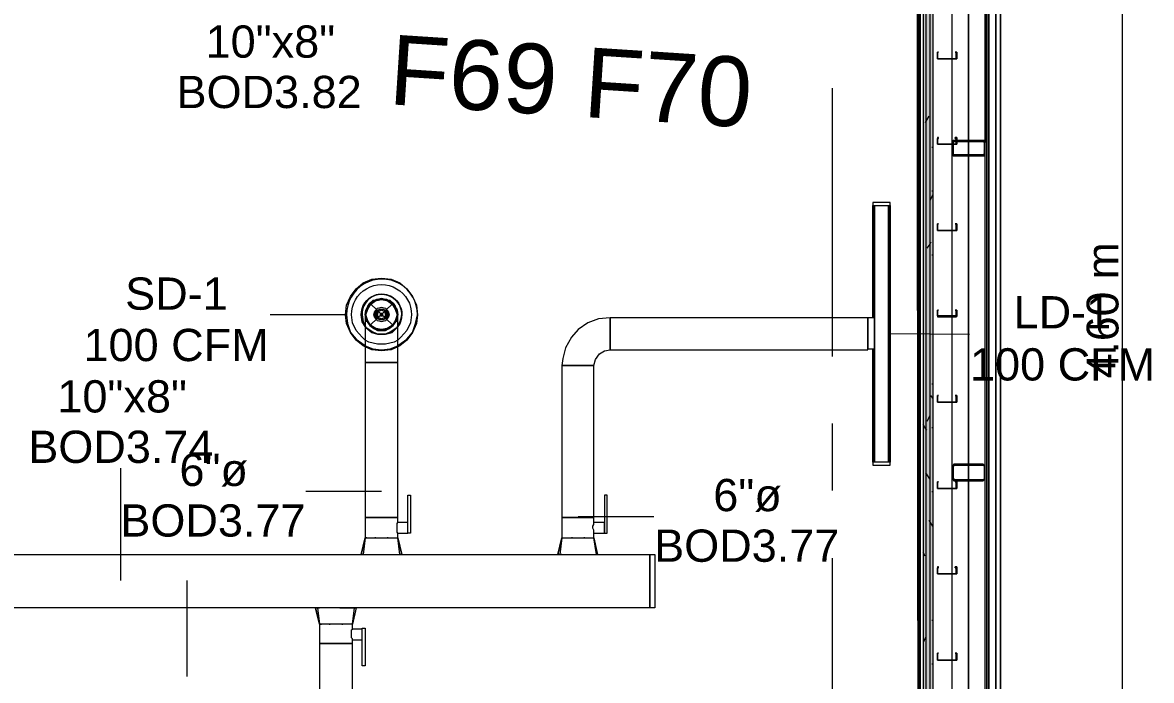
# Model space of a CAD drawing. Header units: metres. Extents: x 98 to 337, y -7 to 53.
# Drawn here: x 154.69 to 160.03, y 12.6 to 15.71 of the extents above; entities that cross this region are included whole.
import ezdxf

# ---------------------------------------------------------------- set-up
doc = ezdxf.new("R2010")
doc.units = ezdxf.units.M
doc.layers.add('HVAC - Ductos', color=5, linetype='Continuous', lineweight=0)
doc.layers.add('PDF_Text', color=7, linetype='Continuous', lineweight=0)
doc.layers.add('PDF_Geometry', color=7, linetype='Continuous', lineweight=0, true_color=0xaaaaaa)
doc.layers.add('PDF_Solid Fills', color=7, linetype='Continuous', lineweight=0, true_color=0xffffff)
doc.styles.add('PDF ArialUnicodeMS-Bold-Identity-H', font='arial.ttf')
doc.styles.add('PDF Helvetica', font='')
doc.styles.get('PDF Helvetica').set_extended_font_data('Helvetica')

msp = doc.modelspace()

# ---------------------------------------------------------------- hatches: boundary and pattern name
at = {"layer": 'PDF_Solid Fills', "lineweight": 0, "transparency": 33554559}
h = msp.add_hatch(color=256, dxfattribs=at)
h.paths.add_polyline_path([(158.9618, 37.1027), (158.9618, 49.2808), (158.9481, 49.2808), (158.9481, 37.1027)])
h.paths.add_polyline_path([(158.9618, 23.8937), (158.9481, 23.8937), (158.9481, 11.601), (158.9618, 11.601)])
h.paths.add_polyline_path([(158.9618, 25.401), (158.9481, 25.401), (158.9481, 23.912), (158.9618, 23.912)])
h.paths.add_polyline_path([(158.9618, 35.5724), (158.9481, 35.5724), (158.9481, 25.4148), (158.9618, 25.4148)])
h.paths.add_polyline_path([(158.9618, 37.089), (158.9481, 37.089), (158.9481, 35.5861), (158.9618, 35.5861)])
h = msp.add_hatch(color=256, dxfattribs=at)
h.paths.add_polyline_path([(158.9618, 37.1027), (158.9801, 37.1027), (158.9801, 49.2946), (158.9618, 49.2946)])
h.paths.add_polyline_path([(158.9618, 25.4148), (158.9801, 25.4148), (158.9801, 35.5724), (158.9618, 35.5724)])
h.paths.add_polyline_path([(158.9618, 23.912), (158.9801, 23.912), (158.9801, 25.401), (158.9618, 25.401)])
h.paths.add_polyline_path([(158.9801, 23.8937), (158.9618, 23.8937), (158.9618, 11.5827), (158.9801, 11.5827)])
h.paths.add_polyline_path([(158.9618, 35.5861), (158.9801, 35.5861), (158.9801, 37.089), (158.9618, 37.089)])
h = msp.add_hatch(color=256, dxfattribs=at)
h.paths.add_polyline_path([(158.9801, 37.1027), (158.9939, 37.1027), (158.9939, 49.3129), (158.9801, 49.3129)])
h.paths.add_polyline_path([(158.9801, 25.4148), (158.9939, 25.4148), (158.9939, 35.5724), (158.9801, 35.5724)])
h.paths.add_polyline_path([(158.9801, 23.912), (158.9939, 23.912), (158.9939, 25.401), (158.9801, 25.401)])
h.paths.add_polyline_path([(158.9939, 23.8937), (158.9801, 23.8937), (158.9801, 11.5689), (158.9939, 11.5689)])
h.paths.add_polyline_path([(158.9801, 35.5861), (158.9939, 35.5861), (158.9939, 37.089), (158.9801, 37.089)])
h = msp.add_hatch(color=256, dxfattribs=at)
h.paths.add_polyline_path([(159.1084, 15.1563), (159.2413, 15.1518), (159.2413, 15.1563)])
h.paths.add_polyline_path([(159.0901, 15.1472), (159.0855, 15.1472), (159.0855, 15.0922)])
h.paths.add_polyline_path([(159.1039, 15.1518), (159.1039, 15.1563), (159.0901, 15.1563)])
h.paths.add_polyline_path([(159.2413, 15.1472), (159.2367, 15.1472), (159.2322, 15.0922), (159.0947, 15.0876), (159.0947, 15.0922), (159.0901, 15.0922), (159.0901, 15.0831), (159.2367, 15.0876)])
h = msp.add_hatch(color=256, dxfattribs=at)
h.paths.add_polyline_path([(159.0947, 13.5528), (159.2322, 13.5482), (159.2322, 13.5528)])
h.paths.add_polyline_path([(159.0901, 13.5574), (159.0947, 13.5528), (159.0947, 13.5574)])
h.paths.add_polyline_path([(159.0901, 13.6169), (159.0855, 13.6169), (159.0855, 13.5574)])
h.paths.add_polyline_path([(159.2367, 13.6215), (159.2367, 13.626), (159.0901, 13.626)])
h.paths.add_polyline_path([(159.2413, 13.6169), (159.2367, 13.6169), (159.2367, 13.5574)])
h.paths.add_polyline_path([(159.2367, 13.5574), (159.2322, 13.5574), (159.2367, 13.5528)])

# ---------------------------------------------------------------- linework, layer by layer
at = {"layer": 'HVAC - Ductos', "lineweight": 0}
for points in [[(158.7923, 14.8631), (158.7098, 14.8631), (158.7098, 14.8494), (158.7923, 14.8494)], [(158.719, 13.6352), (158.719, 14.8494), (158.719, 13.6352), (158.719, 14.8494), (158.7831, 14.8494), (158.7831, 13.6352)], [(156.4464, 14.3775), (156.4098, 14.4049), (156.364, 14.4049), (156.3273, 14.3775), (156.309, 14.3316), (156.3273, 14.2905), (156.364, 14.2629), (156.4098, 14.2629), (156.4464, 14.2905), (156.4648, 14.3316)], [(156.3457, 14.4004), (156.3319, 14.3867), (156.3227, 14.3729), (156.3135, 14.3546), (156.309, 14.3316), (156.3135, 14.3271), (156.309, 14.3316), (156.3135, 14.3546), (156.3227, 14.3729), (156.3319, 14.3867)], [(156.451, 14.3042), (156.4373, 14.2813), (156.4144, 14.2675), (156.3869, 14.2629), (156.3594, 14.2675), (156.3365, 14.2813), (156.3227, 14.3042), (156.3135, 14.3316), (156.3227, 14.3591), (156.3365, 14.3821), (156.3594, 14.4004), (156.3869, 14.4049), (156.4144, 14.4004), (156.4373, 14.3821), (156.451, 14.3591), (156.4602, 14.3316)], [(156.3181, 14.3546), (156.3227, 14.3683), (156.3365, 14.3867), (156.3502, 14.3958), (156.3686, 14.4049), (156.3869, 14.4049), (156.4052, 14.4049), (156.4236, 14.3958), (156.4373, 14.3867), (156.451, 14.3683), (156.4602, 14.3546), (156.4602, 14.3316), (156.4602, 14.3133), (156.451, 14.295), (156.4373, 14.2813), (156.4236, 14.2721), (156.4052, 14.2629), (156.3869, 14.2584), (156.3686, 14.2629), (156.3502, 14.2721), (156.3365, 14.2813), (156.3227, 14.295), (156.3181, 14.3133), (156.3135, 14.3316)], [(156.4236, 14.4004), (156.4052, 14.4049), (156.3869, 14.4095), (156.3686, 14.4049), (156.3502, 14.4004), (156.3686, 14.4049), (156.3869, 14.4095), (156.4052, 14.4049)], [(156.419, 14.3179), (156.4052, 14.3042), (156.3869, 14.2996), (156.3686, 14.3042), (156.3548, 14.3179), (156.3502, 14.3316), (156.3548, 14.35), (156.3686, 14.3637), (156.3869, 14.3683), (156.4052, 14.3637), (156.419, 14.35), (156.4236, 14.3316)], [(156.4144, 14.3179), (156.4052, 14.3042), (156.3869, 14.2996), (156.3686, 14.3042), (156.3594, 14.3179), (156.3548, 14.3316), (156.3594, 14.35), (156.3686, 14.3637), (156.3869, 14.3683), (156.4052, 14.3637), (156.4144, 14.35), (156.419, 14.3316)], [(156.2907, 14.3316), (156.2953, 14.2996), (156.309, 14.2767), (156.2953, 14.2996)], [(156.4098, 14.3179), (156.3961, 14.3087), (156.3778, 14.3087), (156.364, 14.3179), (156.3594, 14.3316), (156.364, 14.35), (156.3778, 14.3591), (156.3961, 14.3591), (156.4098, 14.35), (156.4144, 14.3316)], [(156.4052, 14.3179), (156.3961, 14.3087), (156.3778, 14.3087), (156.3686, 14.3179), (156.364, 14.3316), (156.3686, 14.35), (156.3778, 14.3591), (156.3961, 14.3591), (156.4052, 14.35), (156.4098, 14.3316)], [(156.4006, 14.3179), (156.3869, 14.3133), (156.3732, 14.3179), (156.3686, 14.3316), (156.3732, 14.35), (156.3869, 14.3546), (156.4006, 14.35), (156.4052, 14.3316)], [(156.3823, 14.3362), (156.3823, 14.3316), (156.3823, 14.3408), (156.3915, 14.3408), (156.3915, 14.3316), (156.3915, 14.3362)], [(156.3915, 14.3271), (156.3915, 14.3316), (156.3915, 14.3271), (156.3823, 14.3271), (156.3823, 14.3316), (156.3823, 14.3271)], [(157.2391, 14.0934), (157.2437, 14.0934), (157.2483, 14.0934), (157.262, 14.0934), (157.2757, 14.0934), (157.2941, 14.0934), (157.317, 14.0934), (157.3353, 14.0934), (157.3537, 14.0934), (157.3674, 14.0934), (157.3811, 14.0934), (157.3903, 14.0934), (157.3995, 14.1209), (157.4177, 14.1484), (157.4407, 14.1622), (157.4682, 14.1667), (157.4682, 14.1713), (157.4682, 14.1758), (157.4682, 14.1896), (157.4682, 14.2034), (157.4682, 14.2217), (157.4682, 14.2446), (157.4682, 14.2629), (157.4682, 14.2813), (157.4682, 14.2996), (157.4682, 14.3087), (157.4682, 14.3179), (157.4132, 14.3133), (157.3628, 14.295), (157.317, 14.2629), (157.2849, 14.2262), (157.2574, 14.1758), (157.2437, 14.1255)], [(158.6869, 14.1667), (158.6869, 14.1713), (158.6869, 14.1758), (158.6869, 14.1896), (158.6869, 14.2034), (158.6869, 14.2217), (158.6869, 14.2446), (158.6869, 14.2629), (158.6869, 14.2813), (158.6869, 14.2996), (158.6869, 14.3087), (158.6869, 14.3179), (157.4682, 14.3179), (157.4682, 14.3087), (157.4682, 14.2996), (157.4682, 14.2813), (157.4682, 14.2629), (157.4682, 14.2446), (157.4682, 14.2217), (157.4682, 14.2034), (157.4682, 14.1896), (157.4682, 14.1758), (157.4682, 14.1713), (157.4682, 14.1667)], [(158.719, 14.1713), (158.719, 14.1804), (158.719, 14.1896), (158.719, 14.208), (158.719, 14.2262), (158.719, 14.2446), (158.719, 14.2629), (158.719, 14.2813), (158.719, 14.295), (158.719, 14.3087), (158.719, 14.3179), (158.6869, 14.3179), (158.6869, 14.3087), (158.6869, 14.295), (158.6869, 14.2813), (158.6869, 14.2629), (158.6869, 14.2446), (158.6869, 14.2262), (158.6869, 14.208), (158.6869, 14.1896), (158.6869, 14.1804), (158.6869, 14.1713)], [(156.3135, 14.2721), (156.3411, 14.2538), (156.3686, 14.24), (156.4052, 14.24), (156.4327, 14.2538), (156.4602, 14.2721), (156.4373, 14.2492), (156.4052, 14.24), (156.3686, 14.24), (156.3411, 14.2492), (156.3135, 14.2721), (156.309, 14.2767), (156.3135, 14.2721), (156.309, 14.2813)], [(156.4648, 14.2813), (156.4602, 14.2721), (156.4327, 14.2538), (156.4052, 14.24), (156.3686, 14.24), (156.3411, 14.2538), (156.3135, 14.2721), (156.3411, 14.2492), (156.3686, 14.24), (156.4052, 14.24), (156.4373, 14.2492), (156.4602, 14.2721), (156.4648, 14.2767), (156.4602, 14.2721)], [(156.309, 13.3741), (156.3135, 13.3741), (156.3227, 13.3741), (156.3319, 13.3741), (156.3502, 13.3741), (156.3686, 13.3741), (156.3869, 13.3741), (156.4052, 13.3741), (156.4236, 13.3741), (156.4419, 13.3741), (156.451, 13.3741), (156.4602, 13.3741), (156.4648, 13.3741), (156.4648, 14.1072), (156.4602, 14.1072), (156.451, 14.1072), (156.4419, 14.1072), (156.4236, 14.1072), (156.4052, 14.1072), (156.3869, 14.1072), (156.3686, 14.1072), (156.3502, 14.1072), (156.3319, 14.1072), (156.3227, 14.1072), (156.3135, 14.1072), (156.309, 14.1072)], [(157.2391, 13.3741), (157.2437, 13.3741), (157.2483, 13.3741), (157.262, 13.3741), (157.2757, 13.3741), (157.2941, 13.3741), (157.317, 13.3741), (157.3353, 13.3741), (157.3537, 13.3741), (157.3674, 13.3741), (157.3811, 13.3741), (157.3903, 13.3741), (157.3903, 14.0934), (157.3811, 14.0934), (157.3674, 14.0934), (157.3537, 14.0934), (157.3353, 14.0934), (157.317, 14.0934), (157.2941, 14.0934), (157.2757, 14.0934), (157.262, 14.0934), (157.2483, 14.0934), (157.2437, 14.0934), (157.2391, 14.0934)], [(158.7923, 13.6215), (158.7923, 13.6352), (158.7098, 13.6352), (158.7098, 13.6215)], [(156.4648, 13.3741), (156.4602, 13.3741), (156.451, 13.3741), (156.4419, 13.3741), (156.4236, 13.3741), (156.4052, 13.3741), (156.3869, 13.3741), (156.3686, 13.3741), (156.3502, 13.3741), (156.3319, 13.3741), (156.3227, 13.3741), (156.3135, 13.3741), (156.309, 13.3741), (156.309, 13.2779), (156.3135, 13.2779), (156.3181, 13.2779), (156.3227, 13.2779), (156.3319, 13.2779), (156.3502, 13.2779), (156.3686, 13.2779), (156.3869, 13.2779), (156.4052, 13.2779), (156.4236, 13.2779), (156.4419, 13.2779), (156.451, 13.2779), (156.4556, 13.2779), (156.4602, 13.2779), (156.4648, 13.2779), (156.4648, 13.3007), (156.5106, 13.3007), (156.5106, 13.4795), (156.5244, 13.4795), (156.5244, 13.3007), (156.5106, 13.3007), (156.5106, 13.3053), (156.5106, 13.3099), (156.5106, 13.3145), (156.5106, 13.3191), (156.5106, 13.3283), (156.5106, 13.3329), (156.5106, 13.3374), (156.5106, 13.3466), (156.5106, 13.3511), (156.4648, 13.3511)], [(156.3181, 13.2779), (156.3135, 13.2779)], [(156.3594, 13.2779), (156.3548, 13.2779)], [(156.419, 13.2779), (156.4144, 13.2779)], [(156.4786, 13.2), (156.4831, 13.2), (156.4648, 13.2779), (156.4831, 13.2)], [(157.2208, 13.2), (157.2391, 13.2779), (157.2208, 13.2), (157.2253, 13.2)], [(157.2895, 13.2779), (157.2849, 13.2779)], [(157.3491, 13.2779), (157.3445, 13.2779)], [(153.5645, 13.2), (157.656, 13.2), (157.656, 12.948), (153.5645, 12.948)], [(156.2907, 13.2), (156.2953, 13.2)], [(157.656, 12.948), (157.656, 13.2), (157.679, 13.2), (157.679, 12.948)], [(156.0799, 12.948), (156.0753, 12.948)], [(156.0983, 12.8701), (156.1029, 12.8701)], [(156.1395, 12.8701), (156.1441, 12.8701)], [(156.1991, 12.8701), (156.2037, 12.8701)], [(156.309, 12.6731), (156.2953, 12.6731), (156.2953, 12.8517), (156.309, 12.8517)]]:
    msp.add_lwpolyline(points, close=True, dxfattribs=at)
for points in [[(158.7098, 14.8494), (158.7098, 14.3179), (158.7098, 14.8494), (158.7282, 14.8494), (158.7328, 14.8494), (158.7373, 14.8494)], [(158.7236, 14.8494), (158.7282, 14.8494), (158.7328, 14.8494)], [(158.7602, 14.8494), (158.7694, 14.8494), (158.7877, 14.8494), (158.7923, 14.8494), (158.7923, 13.6352), (158.7877, 13.6352), (158.7694, 13.6352), (158.7602, 13.6352)], [(158.7648, 14.8494), (158.7694, 14.8494), (158.774, 14.8494)], [(158.7877, 13.6352), (158.7877, 14.8494)], [(156.309, 14.3316), (156.309, 14.3271), (156.309, 14.3087), (156.309, 14.2767), (156.309, 14.24), (156.309, 14.1896), (156.309, 14.1392), (156.309, 14.1072), (156.3135, 14.1072), (156.3227, 14.1072), (156.3319, 14.1072), (156.3502, 14.1072), (156.3686, 14.1072), (156.3869, 14.1072), (156.4052, 14.1072), (156.4236, 14.1072), (156.4419, 14.1072), (156.451, 14.1072), (156.4602, 14.1072), (156.4648, 14.1072), (156.4648, 14.1576), (156.4648, 14.208), (156.4648, 14.2538), (156.4648, 14.2905), (156.4648, 14.3179), (156.4648, 14.3316), (156.4602, 14.3271), (156.4648, 14.3316), (156.4602, 14.3546), (156.451, 14.3729), (156.4419, 14.3867), (156.4282, 14.4004), (156.4419, 14.3867), (156.451, 14.3729), (156.4602, 14.3546), (156.4648, 14.3316)], [(156.3181, 14.3591), (156.3181, 14.3637)], [(156.3227, 14.3637), (156.3365, 14.3867), (156.3548, 14.4004)], [(156.3319, 14.3867), (156.4419, 14.2813)], [(156.4419, 14.3867), (156.3319, 14.2813)], [(156.3502, 14.4004), (156.3457, 14.4004)], [(156.3548, 14.4004), (156.3594, 14.4049)], [(156.364, 14.4004), (156.3869, 14.4049), (156.4098, 14.4004)], [(156.4144, 14.4049), (156.419, 14.4004)], [(156.419, 14.4004), (156.4373, 14.3867), (156.451, 14.3637)], [(156.4282, 14.4004), (156.4236, 14.4004)], [(156.4556, 14.3637), (156.4602, 14.3591)], [(156.3181, 14.2996), (156.3181, 14.3042), (156.3181, 14.3087), (156.3135, 14.3316), (156.3181, 14.3591)], [(156.3135, 14.3271), (156.3135, 14.3133), (156.3227, 14.295), (156.3319, 14.2813), (156.3502, 14.2675), (156.3686, 14.2584), (156.3869, 14.2584), (156.4052, 14.2584), (156.4236, 14.2675), (156.4419, 14.2813), (156.451, 14.295), (156.4602, 14.3133), (156.4602, 14.3271)], [(156.4556, 14.3591), (156.4602, 14.3316), (156.4556, 14.3087)], [(156.4602, 14.3087), (156.4556, 14.3042), (156.4556, 14.2996)], [(156.4648, 14.185), (156.4694, 14.1896), (156.506, 14.2171), (156.5335, 14.2492), (156.5473, 14.2905), (156.5564, 14.3316), (156.5518, 14.2905), (156.5335, 14.2492), (156.506, 14.2125), (156.474, 14.185), (156.4648, 14.1804)], [(156.3548, 14.2675), (156.3365, 14.2813), (156.3227, 14.2996)], [(156.3594, 14.2629), (156.3548, 14.2629)], [(156.4098, 14.2629), (156.3869, 14.2584), (156.364, 14.2629)], [(156.419, 14.2629), (156.4144, 14.2629)], [(156.451, 14.3042), (156.4373, 14.2813), (156.419, 14.2675)], [(156.4648, 14.2125), (156.4464, 14.2034), (156.4052, 14.1942), (156.3686, 14.1942), (156.3273, 14.2034), (156.309, 14.2125)], [(156.309, 14.185), (156.3457, 14.1713), (156.3869, 14.1667), (156.4282, 14.1713), (156.4648, 14.185)], [(156.4648, 14.1804), (156.4327, 14.1667), (156.3869, 14.1622), (156.3411, 14.1667), (156.309, 14.1804)], [(158.7373, 13.6352), (158.7328, 13.6352), (158.7282, 13.6352), (158.7098, 13.6352), (158.7098, 14.1713), (158.7098, 13.6352)], [(158.7328, 13.6352), (158.7282, 13.6352), (158.7236, 13.6352)], [(158.774, 13.6352), (158.7694, 13.6352), (158.7648, 13.6352)], [(157.2391, 13.2779), (157.2437, 13.2779), (157.2483, 13.2779), (157.262, 13.2779), (157.2757, 13.2779), (157.2941, 13.2779), (157.317, 13.2779), (157.3353, 13.2779), (157.3537, 13.2779), (157.3674, 13.2779), (157.3811, 13.2779), (157.3857, 13.2779), (157.3903, 13.2779), (157.3903, 13.3007), (157.4407, 13.3007), (157.4544, 13.3007), (157.4544, 13.4795), (157.4407, 13.4795), (157.4407, 13.3007), (157.4407, 13.3053), (157.4407, 13.3099), (157.4407, 13.3145), (157.4407, 13.3191), (157.4407, 13.3283), (157.4407, 13.3329), (157.4407, 13.342), (157.4407, 13.3466), (157.4407, 13.3511), (157.3903, 13.3511), (157.3903, 13.3741), (157.3811, 13.3741), (157.3674, 13.3741), (157.3537, 13.3741), (157.3353, 13.3741), (157.317, 13.3741), (157.2941, 13.3741), (157.2757, 13.3741), (157.262, 13.3741), (157.2483, 13.3741), (157.2437, 13.3741), (157.2391, 13.3741), (157.2391, 13.2779), (157.2299, 13.2), (157.2391, 13.2), (157.2345, 13.2)], [(156.4648, 13.3007), (156.4602, 13.3053), (156.4602, 13.3145), (156.4602, 13.3237), (156.4602, 13.3329), (156.4602, 13.3374), (156.4602, 13.3466), (156.4648, 13.3511)], [(157.3903, 13.3007), (157.3903, 13.3053), (157.3903, 13.3145), (157.3857, 13.3237), (157.3857, 13.3329), (157.3903, 13.342), (157.3903, 13.3466), (157.3903, 13.3511)], [(156.2907, 13.2), (156.309, 13.2779), (156.2907, 13.2)], [(156.309, 13.2779), (156.2999, 13.2), (156.3044, 13.2), (156.3135, 13.2), (156.3319, 13.2), (156.3365, 13.2)], [(156.4052, 13.2), (156.4098, 13.2), (156.419, 13.2), (156.4282, 13.2), (156.4327, 13.2), (156.4419, 13.2), (156.4602, 13.2), (156.4694, 13.2), (156.474, 13.2), (156.4648, 13.2779)], [(157.4086, 13.2), (157.3903, 13.2779), (157.4086, 13.2)], [(157.404, 13.2), (157.3903, 13.2779)], [(156.3411, 13.2), (156.3457, 13.2), (156.3548, 13.2), (156.3686, 13.2)], [(156.3732, 13.2), (156.3778, 13.2), (156.4006, 13.2)], [(157.2437, 13.2), (157.262, 13.2), (157.2666, 13.2), (157.2712, 13.2), (157.2803, 13.2), (157.2941, 13.2), (157.2987, 13.2)], [(157.3033, 13.2), (157.3261, 13.2), (157.3307, 13.2), (157.3353, 13.2), (157.3491, 13.2), (157.3582, 13.2)], [(157.3445, 13.2), (157.3582, 13.2), (157.3628, 13.2), (157.372, 13.2), (157.3857, 13.2)], [(157.3903, 13.2), (157.3995, 13.2), (157.404, 13.2), (157.4086, 13.2)], [(156.0753, 12.948), (156.0937, 12.8701), (156.0753, 12.948)], [(156.1212, 12.948), (156.1166, 12.948), (156.0983, 12.948), (156.0891, 12.948), (156.0845, 12.948), (156.0937, 12.8701)], [(156.0891, 12.948), (156.0937, 12.948)], [(156.1899, 12.948), (156.1945, 12.948), (156.2037, 12.948), (156.2128, 12.948), (156.2173, 12.948), (156.2265, 12.948), (156.2449, 12.948), (156.2541, 12.948), (156.2632, 12.948), (156.2678, 12.948), (156.2495, 12.8701), (156.2449, 12.8701), (156.2403, 12.8701), (156.2357, 12.8701), (156.2265, 12.8701), (156.2082, 12.8701), (156.1899, 12.8701), (156.1715, 12.8701), (156.1533, 12.8701), (156.1349, 12.8701), (156.1166, 12.8701), (156.1074, 12.8701), (156.1029, 12.8701), (156.0983, 12.8701), (156.0937, 12.8701), (156.0937, 12.7785), (156.0983, 12.7785), (156.1074, 12.7785), (156.1166, 12.7785), (156.1349, 12.7785), (156.1533, 12.7785), (156.1715, 12.7785), (156.1899, 12.7785), (156.2082, 12.7785), (156.2265, 12.7785), (156.2357, 12.7785), (156.2449, 12.7785), (156.2495, 12.7785), (156.2495, 12.7968), (156.2953, 12.7968)], [(156.1533, 12.948), (156.1487, 12.948), (156.1395, 12.948), (156.1303, 12.948), (156.1257, 12.948)], [(156.1853, 12.948), (156.1624, 12.948), (156.1578, 12.948)], [(156.2953, 12.8013), (156.2953, 12.8059), (156.2953, 12.8105), (156.2953, 12.8151), (156.2953, 12.8243), (156.2953, 12.8289), (156.2953, 12.838), (156.2953, 12.8426), (156.2953, 12.8472), (156.2495, 12.8472), (156.2495, 12.8701), (156.2586, 12.948)], [(156.2632, 12.948), (156.2678, 12.948), (156.2495, 12.8701)], [(156.2495, 12.7968), (156.2495, 12.8013), (156.2449, 12.8059), (156.2449, 12.8105), (156.2449, 12.8197), (156.2449, 12.8289), (156.2449, 12.838), (156.2449, 12.8426), (156.2495, 12.8472)], [(156.2495, 11.94), (156.2495, 12.7785), (156.2449, 12.7785), (156.2357, 12.7785), (156.2265, 12.7785), (156.2082, 12.7785), (156.1899, 12.7785), (156.1715, 12.7785), (156.1533, 12.7785), (156.1349, 12.7785), (156.1166, 12.7785), (156.1074, 12.7785), (156.0983, 12.7785), (156.0937, 12.7785), (156.0937, 11.94)]]:
    msp.add_lwpolyline(points, dxfattribs=at)
for points in [[(156.309, 14.1804), (156.2999, 14.185), (156.2678, 14.2125), (156.2403, 14.2492), (156.2219, 14.2905), (156.2173, 14.3316), (156.2219, 14.3775), (156.2403, 14.4187), (156.2678, 14.4553), (156.2999, 14.4829), (156.3411, 14.5011), (156.3869, 14.5057), (156.4327, 14.5011), (156.474, 14.4829), (156.506, 14.4553), (156.5335, 14.4187), (156.5518, 14.3775), (156.5564, 14.3316, 1.013803), (156.2219, 14.3316), (156.2265, 14.2905), (156.2403, 14.2492), (156.2678, 14.2171), (156.3044, 14.1896), (156.309, 14.185)], [(156.309, 14.2125), (156.2953, 14.2262), (156.2678, 14.2584), (156.2495, 14.295), (156.2449, 14.3316, -1.008582), (156.529, 14.3316), (156.5244, 14.295), (156.506, 14.2584), (156.4786, 14.2262), (156.4648, 14.2125)]]:
    msp.add_lwpolyline(points, format="xyb", dxfattribs=at)
msp.add_lwpolyline([(156.4831, 14.3316, 1.018622), (156.2907, 14.3316, -1.390101), (156.4648, 14.2767), (156.4786, 14.2996), (156.4831, 14.3316), (156.474, 14.2996), (156.4648, 14.2813, 1.404206), (156.2953, 14.3316), (156.2999, 14.2996), (156.309, 14.2813, -1.374574)], format="xyb", close=True, dxfattribs=at)
at = {"layer": 'PDF_Geometry', "color": 7, "lineweight": 0}
for points in [[(159.8919, 11.8163), (159.8919, 16.6546), (159.8919, 25.85), (159.8919, 35.0455), (159.8919, 44.241), (159.8919, 49.0793)], [(156.2173, 14.3316), (155.86, 14.3316)], [(158.7923, 14.2446), (159.168, 14.24)], [(155.1544, 13.0762), (155.1544, 13.6078)], [(156.3869, 13.4978), (156.0295, 13.4978)], [(157.317, 13.3787), (157.6744, 13.3787)], [(155.466, 13.0762), (155.466, 12.6227)]]:
    msp.add_lwpolyline(points, dxfattribs=at)
at = {"layer": 'PDF_Geometry', "lineweight": 0}
for points in [[(145.6291, 35.5724), (158.9481, 35.5724), (158.9481, 25.4148), (157.3124, 25.4148), (157.3124, 25.401), (158.9481, 25.401), (158.9481, 23.912), (157.9447, 23.912), (157.9447, 23.8937), (158.9481, 23.8937), (158.9481, 11.6009), (105.9562, 11.6009)], [(158.9618, 23.8937), (158.9618, 11.6009), (158.9618, 11.5826), (105.9562, 11.5826)], [(158.9939, 23.8937), (158.9939, 11.6009), (158.9939, 11.5689), (158.9939, 11.5506), (158.6686, 11.5506), (158.2654, 11.5506), (157.8577, 11.5506), (157.4544, 11.5506)], [(158.9801, 23.8937), (158.9801, 11.6009), (158.9801, 11.5826), (158.9801, 11.5735), (158.9801, 11.5689), (158.6686, 11.5689), (158.2654, 11.5689), (157.8577, 11.5689), (157.4544, 11.5689)], [(159.3146, 16.65), (159.3146, 15.1197), (159.3146, 16.65), (159.3146, 18.1848), (159.3146, 19.7198), (159.3146, 18.1848), (159.3146, 16.6546)], [(159.2413, 11.3352), (159.2413, 12.0546), (159.2413, 13.5848), (159.2413, 15.1197), (159.2413, 16.5813), (159.2413, 15.1472)], [(159.0855, 14.3271), (159.0855, 14.7302), (159.0855, 15.138), (159.0855, 15.5413), (159.0855, 15.949), (159.0855, 16.3522)], [(158.5174, 15.4038), (158.5174, 14.1346)], [(159.1039, 15.1563), (159.1039, 15.1655), (159.0993, 15.1655), (159.0993, 15.1701), (159.1084, 15.1701), (159.1084, 15.1563)], [(159.0901, 15.1563), (159.0947, 15.1563), (159.1084, 15.1563), (159.1634, 15.1563)], [(159.1084, 15.1518), (159.2322, 15.1518), (159.2367, 15.1472), (159.2367, 15.0922), (159.2322, 15.0876), (159.0947, 15.0876), (159.0901, 15.0922), (159.0901, 15.138), (159.0901, 15.1472), (159.0947, 15.1518), (159.1039, 15.1518)], [(159.0947, 15.1518), (159.0901, 15.1472), (159.0901, 15.138), (159.0901, 15.0922), (159.0947, 15.0876), (159.1634, 15.0876)], [(159.1084, 15.1518), (159.1084, 15.138), (159.1039, 15.138), (159.0901, 15.138), (159.1039, 15.138), (159.1039, 15.1518)], [(159.1772, 15.1518), (159.1817, 15.1563)], [(159.3146, 15.0831), (159.3146, 15.1563)], [(159.3146, 13.5848), (159.3146, 15.1197)], [(159.3146, 15.1197), (159.3146, 13.5848)], [(159.0947, 15.0831), (159.0901, 15.0831)], [(159.1039, 15.0831), (159.1084, 15.0876)], [(159.2276, 15.0831), (159.2322, 15.0876)], [(159.2367, 15.0922), (159.2413, 15.0922)], [(159.2413, 13.6169), (159.2413, 15.0922)], [(159.0855, 14.3271), (159.1039, 14.3271), (159.1039, 14.3546), (159.0993, 14.3546), (159.1084, 14.3546), (159.1084, 14.3271), (159.1039, 14.3225), (159.0855, 14.3225)], [(159.0855, 11.4864), (159.0855, 11.5506), (159.0855, 11.6009), (159.0855, 11.8896), (159.0855, 12.2974), (159.0855, 12.7006), (159.0855, 13.1084), (159.0855, 13.5115), (159.0855, 13.9193), (159.0855, 14.3225)], [(158.5174, 13.8185), (158.5174, 13.5024)], [(159.0901, 13.626), (159.0947, 13.626), (159.1634, 13.626)], [(159.0901, 13.6215), (159.0901, 13.6169), (159.0901, 13.5574), (159.0901, 13.562)], [(159.0947, 13.6169), (159.0901, 13.6169)], [(159.1542, 13.6215), (159.1588, 13.626)], [(159.3146, 13.5482), (159.3146, 13.626)], [(159.2367, 13.5802), (159.2413, 13.5848)], [(159.3146, 12.0546), (159.3146, 13.5848)], [(159.3146, 13.5848), (159.3146, 12.0546)], [(159.0901, 13.5574), (159.0947, 13.5574), (159.0947, 13.5528), (159.1634, 13.5528)], [(159.0947, 13.5482), (159.0901, 13.5482)], [(159.2046, 13.5482), (159.2092, 13.5528)], [(159.2413, 12.1187), (159.2413, 13.5574)], [(158.5174, 13.1817), (158.5174, 11.7613)]]:
    msp.add_lwpolyline(points, dxfattribs=at)
for points in [[(159.2504, 16.65), (159.2504, 15.1197)], [(159.2596, 16.65), (159.2596, 15.1197)], [(159.2917, 16.65), (159.2917, 15.1197)], [(159.1634, 15.1563), (159.1634, 16.5721)], [(158.9206, 16.5492), (158.9251, 12.1553)], [(158.9206, 16.5492), (158.9251, 12.1553)], [(158.9297, 16.5492), (158.9343, 12.1553), (158.9343, 16.5492), (158.9343, 12.1553), (158.9343, 16.5492), (158.9343, 12.1553), (158.9343, 16.5492), (158.9343, 12.1553), (158.9343, 16.5492), (158.9343, 12.1553), (158.9297, 16.5492), (158.9297, 12.1553)], [(159.0168, 15.5733), (159.0168, 15.5458), (159.0168, 15.5413), (159.1039, 15.5413), (159.1084, 15.5413), (159.1084, 15.5458), (159.1084, 15.5733), (159.0993, 15.5733), (159.1039, 15.5733), (159.1039, 15.5458), (159.1039, 15.5413), (159.0168, 15.5413), (159.0168, 15.5458), (159.0168, 15.5733), (159.0214, 15.5733)], [(159.1039, 15.5413), (159.1039, 15.5458), (159.1039, 15.5733), (159.0993, 15.5733), (159.1084, 15.5733), (159.1084, 15.5458), (159.1084, 15.5413), (159.1039, 15.5413), (159.0855, 15.5413)], [(159.0168, 15.1701), (159.0168, 15.138), (159.1039, 15.138), (159.1084, 15.138), (159.1084, 15.1701), (159.0993, 15.1701), (159.0993, 15.1655), (159.1039, 15.1655), (159.1039, 15.138), (159.0168, 15.138), (159.0168, 15.1655), (159.0214, 15.1655), (159.0214, 15.1701)], [(159.0855, 15.0922), (159.0901, 15.0831), (159.0947, 15.0831), (159.2322, 15.0831), (159.2367, 15.0831), (159.2413, 15.0922), (159.2413, 15.1472), (159.2367, 15.1563), (159.2322, 15.1563), (159.1084, 15.1563), (159.0947, 15.1563), (159.0901, 15.1563), (159.0855, 15.1472), (159.0855, 15.138)], [(159.1634, 15.1197), (159.1634, 15.0876), (159.1634, 15.1197), (159.1634, 15.1518)], [(159.2504, 15.1197), (159.2504, 13.5848)], [(159.2596, 15.1197), (159.2596, 13.5848)], [(159.2917, 15.1197), (159.2917, 13.5848)], [(159.1634, 15.0831), (159.1634, 13.626)], [(159.0168, 14.7624), (159.0168, 14.7302), (159.1039, 14.7302), (159.1084, 14.7302), (159.1084, 14.7624), (159.0993, 14.7624), (159.1039, 14.7624), (159.1039, 14.7302), (159.0168, 14.7302), (159.0168, 14.7624), (159.0214, 14.7624)], [(159.1039, 14.7302), (159.1039, 14.7624), (159.0993, 14.7624), (159.1084, 14.7624), (159.1084, 14.7302), (159.1039, 14.7302), (159.0855, 14.7302)], [(159.0168, 14.3546), (159.0168, 14.3271), (159.0168, 14.3225), (159.1039, 14.3225), (159.1084, 14.3271), (159.1084, 14.3546), (159.0993, 14.3546), (159.1039, 14.3546), (159.1039, 14.3271), (159.0168, 14.3271), (159.0168, 14.3546), (159.0214, 14.3546)], [(159.0168, 13.9513), (159.0168, 13.9193), (159.1039, 13.9193), (159.1084, 13.9193), (159.1084, 13.9513), (159.0993, 13.9513), (159.1039, 13.9513), (159.1039, 13.9193), (159.0168, 13.9193), (159.0168, 13.9513), (159.0214, 13.9513)], [(159.1039, 13.9193), (159.1039, 13.9513), (159.0993, 13.9513), (159.1084, 13.9513), (159.1084, 13.9193), (159.1039, 13.9193), (159.0855, 13.9193)], [(159.0855, 13.5574), (159.0901, 13.5528), (159.0947, 13.5482), (159.2322, 13.5482), (159.2367, 13.5528), (159.2413, 13.5574), (159.2413, 13.6169), (159.2367, 13.6215), (159.2322, 13.626), (159.0947, 13.626), (159.0901, 13.6215), (159.0855, 13.6169)], [(159.0901, 13.5574), (159.0901, 13.6169), (159.0947, 13.6215), (159.2322, 13.6215), (159.2367, 13.6169), (159.2367, 13.5574), (159.2322, 13.5528), (159.0947, 13.5528)], [(159.1634, 13.6215), (159.1634, 13.5848), (159.1634, 13.5528), (159.1634, 13.5848)], [(159.2504, 13.5848), (159.2504, 12.0546)], [(159.2596, 13.5848), (159.2596, 12.0546)], [(159.2917, 13.5848), (159.2917, 12.0546)], [(159.0168, 13.5436), (159.0168, 13.5161), (159.0168, 13.5115), (159.1039, 13.5115), (159.1084, 13.5115), (159.1084, 13.5161), (159.1084, 13.5436), (159.0993, 13.5436), (159.1039, 13.5436), (159.1039, 13.5161), (159.1039, 13.5115), (159.0168, 13.5115), (159.0168, 13.5161), (159.0168, 13.5436), (159.0214, 13.5436)], [(159.1039, 13.5115), (159.1039, 13.5161), (159.1039, 13.5436), (159.0993, 13.5436), (159.1084, 13.5436), (159.1084, 13.5161), (159.1084, 13.5115), (159.1039, 13.5115), (159.0855, 13.5115)], [(159.1634, 13.5482), (159.1634, 12.1324)], [(159.0168, 13.1404), (159.0168, 13.1084), (159.1039, 13.1084), (159.1084, 13.1084), (159.1084, 13.1404), (159.0993, 13.1404), (159.0993, 13.1358), (159.1039, 13.1358), (159.1039, 13.1084), (159.0168, 13.1084), (159.0168, 13.1358), (159.0214, 13.1358), (159.0214, 13.1404)], [(159.1039, 13.1084), (159.1039, 13.1358), (159.0993, 13.1358), (159.0993, 13.1404), (159.1084, 13.1404), (159.1084, 13.1084), (159.1039, 13.1084), (159.0855, 13.1084)], [(159.0168, 12.7327), (159.0168, 12.7051), (159.0168, 12.7006), (159.1039, 12.7006), (159.1084, 12.7006), (159.1084, 12.7051), (159.1084, 12.7327), (159.0993, 12.7327), (159.1039, 12.7327), (159.1039, 12.7051), (159.1039, 12.7006), (159.0168, 12.7006), (159.0168, 12.7051), (159.0168, 12.7327), (159.0214, 12.7327)], [(159.1039, 12.7006), (159.1039, 12.7051), (159.1039, 12.7327), (159.0993, 12.7327), (159.1084, 12.7327), (159.1084, 12.7051), (159.1084, 12.7006), (159.1039, 12.7006), (159.0855, 12.7006)]]:
    msp.add_lwpolyline(points, close=True, dxfattribs=at)
at = {"layer": 'PDF_Geometry', "color": 254, "lineweight": 0, "true_color": 0xeaeaea}
for points in [[(158.9755, 15.2709), (158.9618, 15.248), (158.9573, 15.2388)], [(158.9893, 15.1243), (158.9939, 15.1243)], [(158.9939, 14.8998), (158.9801, 14.8723)], [(158.9893, 14.9181), (158.9939, 14.9181)], [(158.9847, 14.6753), (158.9801, 14.6662), (158.9664, 14.6478)], [(158.9893, 14.6157), (158.9939, 14.6157)], [(158.9893, 14.0064), (158.9939, 14.0064)], [(158.9939, 13.9376), (158.9847, 13.9513)], [(158.9801, 13.8597), (158.9801, 13.8551), (158.9664, 13.8277)], [(158.9664, 13.7864), (158.9618, 13.791), (158.9481, 13.8139)], [(158.9893, 13.8002), (158.9939, 13.8002)], [(158.9801, 13.5574), (158.9618, 13.5848)], [(158.9893, 13.4978), (158.9939, 13.4978)], [(158.9939, 13.3329), (158.9801, 13.3557), (158.9755, 13.3603)], [(158.9573, 13.1909), (158.9481, 13.2091)], [(158.9893, 12.8884), (158.9939, 12.8884)], [(158.9618, 12.8105), (158.9481, 12.7831)], [(158.9893, 12.6822), (158.9939, 12.6822)]]:
    msp.add_lwpolyline(points, dxfattribs=at)
at = {"layer": 'PDF_Geometry', "color": 254, "lineweight": 0, "true_color": 0xd2d2d2}
msp.add_lwpolyline([(159.0993, 13.9513), (159.1039, 13.9513)], dxfattribs=at)

# ---------------------------------------------------------------- texts
at = {"layer": 'PDF_Text', "lineweight": 0, "char_height": 0.15242, "attachment_point": 4, "style": 'PDF Helvetica'}
for s, insert in [('10"x8"', (155.5549, 15.6226)), ('BOD3.82', (155.4175, 15.3844)), ('SD-1', (155.1746, 14.4314)), ('LD-1', (159.3762, 14.3443)), ('100 CFM', (154.9776, 14.1885)), ('100 CFM', (159.17, 14.0969)), ('10"x8"', (154.8539, 13.9457)), ('BOD3.74', (154.7164, 13.7074)), ('6"ø', (155.4312, 13.5975)), ('6"ø', (157.9558, 13.4783)), ('BOD3.77', (155.1517, 13.3592)), ('BOD3.77', (157.6763, 13.2401))]:
    msp.add_mtext(s, dxfattribs=dict(at, insert=insert))
at = {"layer": 'PDF_Text', "color": 232, "lineweight": 70, "true_color": 0xe91e64, "insert": (156.4263, 15.4901), "char_height": 0.32989, "attachment_point": 4, "rotation": 356.2758, "style": 'PDF ArialUnicodeMS-Bold-Identity-H'}
msp.add_mtext('F69 F70', dxfattribs=at)
at = {"layer": 'PDF_Text', "lineweight": 0, "insert": (159.798, 14.0324), "char_height": 0.15053, "attachment_point": 4, "rotation": 90, "style": 'PDF Helvetica'}
msp.add_mtext('4.60 m', dxfattribs=at)

doc.saveas('drawing.dxf')
